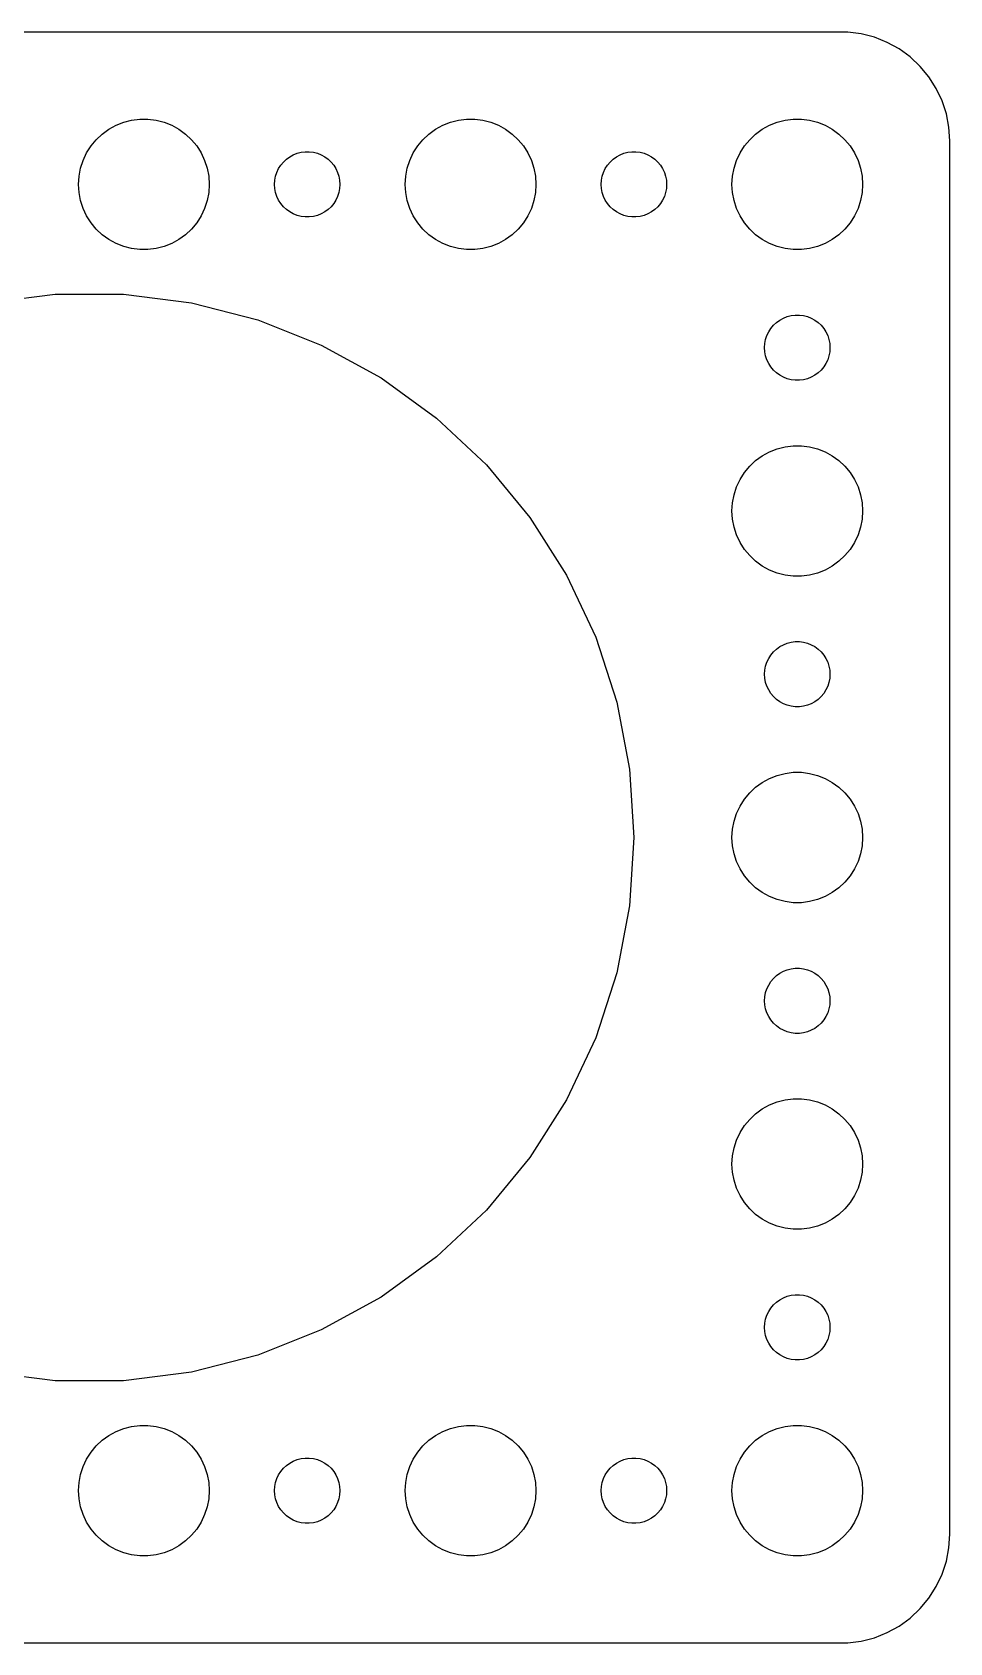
# Model space of a CAD drawing. Header units: metres. Extents: x -150 to 150, y -37 to 37.
# Drawn here: x 107.4 to 149.5, y -37 to 37 of the extents above; entities that cross this region are included whole.
import ezdxf

# ---------------------------------------------------------------- set-up
doc = ezdxf.new("R2010")
doc.units = ezdxf.units.M

msp = doc.modelspace()

# ---------------------------------------------------------------- linework, layer by layer
for p, q in [((144.814, 36.9901), (-144.814, 36.9901)), ((145.437, 36.9114), (144.814, 36.9901)), ((146.045, 36.7553), (145.437, 36.9114)), ((146.629, 36.5241), (146.045, 36.7553)), ((147.179, 36.2216), (146.629, 36.5241)), ((147.687, 35.8526), (147.179, 36.2216)), ((148.145, 35.4227), (147.687, 35.8526)), ((148.545, 34.9389), (148.145, 35.4227)), ((148.882, 34.4088), (148.545, 34.9389)), ((149.149, 33.8406), (148.882, 34.4088)), ((149.343, 33.2434), (149.149, 33.8406)), ((110.893, 32.533), (111.223, 32.7145)), ((111.223, 32.7145), (111.573, 32.8532)), ((111.573, 32.8532), (111.938, 32.9469)), ((111.938, 32.9469), (112.312, 32.9941)), ((112.312, 32.9941), (112.688, 32.9941)), ((112.688, 32.9941), (113.062, 32.9469)), ((113.062, 32.9469), (113.427, 32.8532)), ((113.427, 32.8532), (113.777, 32.7145)), ((113.777, 32.7145), (114.107, 32.533)), ((125.893, 32.533), (126.223, 32.7145)), ((126.223, 32.7145), (126.573, 32.8532)), ((126.573, 32.8532), (126.938, 32.9469)), ((126.938, 32.9469), (127.312, 32.9941)), ((127.312, 32.9941), (127.688, 32.9941)), ((127.688, 32.9941), (128.062, 32.9469)), ((128.062, 32.9469), (128.427, 32.8532)), ((128.427, 32.8532), (128.777, 32.7145)), ((128.777, 32.7145), (129.107, 32.533)), ((140.893, 32.533), (141.223, 32.7145)), ((141.223, 32.7145), (141.573, 32.8532)), ((141.573, 32.8532), (141.938, 32.9469)), ((141.938, 32.9469), (142.312, 32.9941)), ((142.312, 32.9941), (142.688, 32.9941)), ((142.688, 32.9941), (143.062, 32.9469)), ((143.062, 32.9469), (143.427, 32.8532)), ((143.427, 32.8532), (143.777, 32.7145)), ((143.777, 32.7145), (144.107, 32.533)), ((149.461, 32.6267), (149.343, 33.2434)), ((149.5, 32), (149.461, 32.6267)), ((110.073, 31.7634), (110.313, 32.0536)), ((110.313, 32.0536), (110.588, 32.3115)), ((110.588, 32.3115), (110.893, 32.533)), ((114.107, 32.533), (114.412, 32.3115)), ((114.412, 32.3115), (114.687, 32.0536)), ((114.687, 32.0536), (114.927, 31.7634)), ((125.073, 31.7634), (125.313, 32.0536)), ((125.313, 32.0536), (125.588, 32.3115)), ((125.588, 32.3115), (125.893, 32.533)), ((129.107, 32.533), (129.412, 32.3115)), ((129.412, 32.3115), (129.687, 32.0536)), ((129.687, 32.0536), (129.927, 31.7634)), ((140.073, 31.7634), (140.313, 32.0536)), ((140.313, 32.0536), (140.588, 32.3115)), ((140.588, 32.3115), (140.893, 32.533)), ((144.107, 32.533), (144.412, 32.3115)), ((144.412, 32.3115), (144.687, 32.0536)), ((144.687, 32.0536), (144.927, 31.7634)), ((149.5, -32), (149.5, 32)), ((109.594, 30.7461), (109.711, 31.1044)), ((109.711, 31.1044), (109.871, 31.4453)), ((109.871, 31.4453), (110.073, 31.7634)), ((114.927, 31.7634), (115.129, 31.4453)), ((115.129, 31.4453), (115.289, 31.1044)), ((115.289, 31.1044), (115.406, 30.7461)), ((118.907, 31.0268), (119.044, 31.1558)), ((119.044, 31.1558), (119.196, 31.2665)), ((119.196, 31.2665), (119.361, 31.3572)), ((119.361, 31.3572), (119.536, 31.4266)), ((119.536, 31.4266), (119.719, 31.4734)), ((119.719, 31.4734), (119.906, 31.497)), ((119.906, 31.497), (120.094, 31.497)), ((120.094, 31.497), (120.281, 31.4734)), ((120.281, 31.4734), (120.464, 31.4266)), ((120.464, 31.4266), (120.639, 31.3572)), ((120.639, 31.3572), (120.804, 31.2665)), ((120.804, 31.2665), (120.956, 31.1558)), ((120.956, 31.1558), (121.093, 31.0268)), ((124.594, 30.7461), (124.711, 31.1044)), ((124.711, 31.1044), (124.871, 31.4453)), ((124.871, 31.4453), (125.073, 31.7634)), ((129.927, 31.7634), (130.129, 31.4453)), ((130.129, 31.4453), (130.289, 31.1044)), ((130.289, 31.1044), (130.406, 30.7461)), ((133.907, 31.0268), (134.044, 31.1558)), ((134.044, 31.1558), (134.196, 31.2665)), ((134.196, 31.2665), (134.361, 31.3572)), ((134.361, 31.3572), (134.536, 31.4266)), ((134.536, 31.4266), (134.719, 31.4734)), ((134.719, 31.4734), (134.906, 31.497)), ((134.906, 31.497), (135.094, 31.497)), ((135.094, 31.497), (135.281, 31.4734)), ((135.281, 31.4734), (135.464, 31.4266)), ((135.464, 31.4266), (135.639, 31.3572)), ((135.639, 31.3572), (135.804, 31.2665)), ((135.804, 31.2665), (135.956, 31.1558)), ((135.956, 31.1558), (136.093, 31.0268)), ((139.594, 30.7461), (139.711, 31.1044)), ((139.711, 31.1044), (139.871, 31.4453)), ((139.871, 31.4453), (140.073, 31.7634)), ((144.927, 31.7634), (145.129, 31.4453)), ((145.129, 31.4453), (145.289, 31.1044)), ((145.289, 31.1044), (145.406, 30.7461)), ((109.5, 30), (109.524, 30.376)), ((109.524, 30.376), (109.594, 30.7461)), ((115.406, 30.7461), (115.476, 30.376)), ((115.476, 30.376), (115.5, 30)), ((118.512, 30.188), (118.547, 30.373)), ((118.547, 30.373), (118.605, 30.5522)), ((118.605, 30.5522), (118.686, 30.7226)), ((118.686, 30.7226), (118.786, 30.8817)), ((118.786, 30.8817), (118.907, 31.0268)), ((121.093, 31.0268), (121.214, 30.8817)), ((121.214, 30.8817), (121.314, 30.7226)), ((121.314, 30.7226), (121.395, 30.5522)), ((121.395, 30.5522), (121.453, 30.373)), ((121.453, 30.373), (121.488, 30.188)), ((124.5, 30), (124.524, 30.376)), ((124.524, 30.376), (124.594, 30.7461)), ((130.406, 30.7461), (130.476, 30.376)), ((130.476, 30.376), (130.5, 30)), ((133.512, 30.188), (133.547, 30.373)), ((133.547, 30.373), (133.605, 30.5522)), ((133.605, 30.5522), (133.686, 30.7226)), ((133.686, 30.7226), (133.786, 30.8817)), ((133.786, 30.8817), (133.907, 31.0268)), ((136.093, 31.0268), (136.214, 30.8817)), ((136.214, 30.8817), (136.314, 30.7226)), ((136.314, 30.7226), (136.395, 30.5522)), ((136.395, 30.5522), (136.453, 30.373)), ((136.453, 30.373), (136.488, 30.188)), ((139.5, 30), (139.524, 30.376)), ((139.524, 30.376), (139.594, 30.7461)), ((145.406, 30.7461), (145.476, 30.376)), ((145.476, 30.376), (145.5, 30)), ((109.524, 29.624), (109.5, 30)), ((109.594, 29.2539), (109.524, 29.624)), ((115.476, 29.624), (115.406, 29.2539)), ((115.5, 30), (115.476, 29.624)), ((118.5, 30), (118.512, 30.188)), ((118.512, 29.812), (118.5, 30)), ((118.547, 29.627), (118.512, 29.812)), ((118.605, 29.4478), (118.547, 29.627)), ((121.453, 29.627), (121.395, 29.4478)), ((121.488, 29.812), (121.453, 29.627)), ((121.488, 30.188), (121.5, 30)), ((121.5, 30), (121.488, 29.812)), ((124.524, 29.624), (124.5, 30)), ((124.594, 29.2539), (124.524, 29.624)), ((130.476, 29.624), (130.406, 29.2539)), ((130.5, 30), (130.476, 29.624)), ((133.5, 30), (133.512, 30.188)), ((133.512, 29.812), (133.5, 30)), ((133.547, 29.627), (133.512, 29.812)), ((133.605, 29.4478), (133.547, 29.627)), ((136.453, 29.627), (136.395, 29.4478)), ((136.488, 29.812), (136.453, 29.627)), ((136.488, 30.188), (136.5, 30)), ((136.5, 30), (136.488, 29.812)), ((139.524, 29.624), (139.5, 30)), ((139.594, 29.2539), (139.524, 29.624)), ((145.476, 29.624), (145.406, 29.2539)), ((145.5, 30), (145.476, 29.624)), ((109.711, 28.8956), (109.594, 29.2539)), ((109.871, 28.5547), (109.711, 28.8956)), ((115.289, 28.8956), (115.129, 28.5547)), ((115.406, 29.2539), (115.289, 28.8956)), ((118.686, 29.2774), (118.605, 29.4478)), ((118.786, 29.1183), (118.686, 29.2774)), ((118.907, 28.9732), (118.786, 29.1183)), ((119.044, 28.8442), (118.907, 28.9732)), ((121.093, 28.9732), (120.956, 28.8442)), ((121.214, 29.1183), (121.093, 28.9732)), ((121.314, 29.2774), (121.214, 29.1183)), ((121.395, 29.4478), (121.314, 29.2774)), ((124.711, 28.8956), (124.594, 29.2539)), ((124.871, 28.5547), (124.711, 28.8956)), ((130.289, 28.8956), (130.129, 28.5547)), ((130.406, 29.2539), (130.289, 28.8956)), ((133.686, 29.2774), (133.605, 29.4478)), ((133.786, 29.1183), (133.686, 29.2774)), ((133.907, 28.9732), (133.786, 29.1183)), ((134.044, 28.8442), (133.907, 28.9732)), ((136.093, 28.9732), (135.956, 28.8442)), ((136.214, 29.1183), (136.093, 28.9732)), ((136.314, 29.2774), (136.214, 29.1183)), ((136.395, 29.4478), (136.314, 29.2774)), ((139.711, 28.8956), (139.594, 29.2539)), ((139.871, 28.5547), (139.711, 28.8956)), ((145.289, 28.8956), (145.129, 28.5547)), ((145.406, 29.2539), (145.289, 28.8956)), ((110.073, 28.2366), (109.871, 28.5547)), ((110.313, 27.9464), (110.073, 28.2366)), ((114.927, 28.2366), (114.687, 27.9464)), ((115.129, 28.5547), (114.927, 28.2366)), ((119.196, 28.7335), (119.044, 28.8442)), ((119.361, 28.6427), (119.196, 28.7335)), ((119.536, 28.5734), (119.361, 28.6427)), ((119.719, 28.5266), (119.536, 28.5734)), ((119.906, 28.503), (119.719, 28.5266)), ((120.094, 28.503), (119.906, 28.503)), ((120.281, 28.5266), (120.094, 28.503)), ((120.464, 28.5734), (120.281, 28.5266)), ((120.639, 28.6427), (120.464, 28.5734)), ((120.804, 28.7335), (120.639, 28.6427)), ((120.956, 28.8442), (120.804, 28.7335)), ((125.073, 28.2366), (124.871, 28.5547)), ((125.313, 27.9464), (125.073, 28.2366)), ((129.927, 28.2366), (129.687, 27.9464)), ((130.129, 28.5547), (129.927, 28.2366)), ((134.196, 28.7335), (134.044, 28.8442)), ((134.361, 28.6427), (134.196, 28.7335)), ((134.536, 28.5734), (134.361, 28.6427)), ((134.719, 28.5266), (134.536, 28.5734)), ((134.906, 28.503), (134.719, 28.5266)), ((135.094, 28.503), (134.906, 28.503)), ((135.281, 28.5266), (135.094, 28.503)), ((135.464, 28.5734), (135.281, 28.5266)), ((135.639, 28.6427), (135.464, 28.5734)), ((135.804, 28.7335), (135.639, 28.6427)), ((135.956, 28.8442), (135.804, 28.7335)), ((140.073, 28.2366), (139.871, 28.5547)), ((140.313, 27.9464), (140.073, 28.2366)), ((144.927, 28.2366), (144.687, 27.9464)), ((145.129, 28.5547), (144.927, 28.2366)), ((110.588, 27.6884), (110.313, 27.9464)), ((110.893, 27.467), (110.588, 27.6884)), ((111.223, 27.2855), (110.893, 27.467)), ((114.107, 27.467), (113.777, 27.2855)), ((114.412, 27.6884), (114.107, 27.467)), ((114.687, 27.9464), (114.412, 27.6884)), ((125.588, 27.6884), (125.313, 27.9464)), ((125.893, 27.467), (125.588, 27.6884)), ((126.223, 27.2855), (125.893, 27.467)), ((129.107, 27.467), (128.777, 27.2855)), ((129.412, 27.6884), (129.107, 27.467)), ((129.687, 27.9464), (129.412, 27.6884)), ((140.588, 27.6884), (140.313, 27.9464)), ((140.893, 27.467), (140.588, 27.6884)), ((141.223, 27.2855), (140.893, 27.467)), ((144.107, 27.467), (143.777, 27.2855)), ((144.412, 27.6884), (144.107, 27.467)), ((144.687, 27.9464), (144.412, 27.6884)), ((111.573, 27.1468), (111.223, 27.2855)), ((111.938, 27.0531), (111.573, 27.1468)), ((112.312, 27.0059), (111.938, 27.0531)), ((112.688, 27.0059), (112.312, 27.0059)), ((113.062, 27.0531), (112.688, 27.0059)), ((113.427, 27.1468), (113.062, 27.0531)), ((113.777, 27.2855), (113.427, 27.1468)), ((126.573, 27.1468), (126.223, 27.2855)), ((126.938, 27.0531), (126.573, 27.1468)), ((127.312, 27.0059), (126.938, 27.0531)), ((127.688, 27.0059), (127.312, 27.0059)), ((128.062, 27.0531), (127.688, 27.0059)), ((128.427, 27.1468), (128.062, 27.0531)), ((128.777, 27.2855), (128.427, 27.1468)), ((141.573, 27.1468), (141.223, 27.2855)), ((141.938, 27.0531), (141.573, 27.1468)), ((142.312, 27.0059), (141.938, 27.0531)), ((142.688, 27.0059), (142.312, 27.0059)), ((143.062, 27.0531), (142.688, 27.0059)), ((143.427, 27.1468), (143.062, 27.0531)), ((143.777, 27.2855), (143.427, 27.1468)), ((105.315, 24.5572), (108.43, 24.9507)), ((108.43, 24.9507), (111.57, 24.9507)), ((111.57, 24.9507), (114.685, 24.5572)), ((114.685, 24.5572), (117.725, 23.7764)), ((117.725, 23.7764), (120.644, 22.6207)), ((141.544, 23.6558), (141.696, 23.7665)), ((141.696, 23.7665), (141.861, 23.8572)), ((141.861, 23.8572), (142.036, 23.9266)), ((142.036, 23.9266), (142.219, 23.9734)), ((142.219, 23.9734), (142.406, 23.997)), ((142.406, 23.997), (142.594, 23.997)), ((142.594, 23.997), (142.781, 23.9734)), ((142.781, 23.9734), (142.964, 23.9266)), ((142.964, 23.9266), (143.139, 23.8572)), ((143.139, 23.8572), (143.304, 23.7665)), ((143.304, 23.7665), (143.456, 23.6558)), ((141.047, 22.873), (141.105, 23.0522)), ((141.105, 23.0522), (141.186, 23.2226)), ((141.186, 23.2226), (141.286, 23.3817)), ((141.286, 23.3817), (141.407, 23.5268)), ((141.407, 23.5268), (141.544, 23.6558)), ((143.456, 23.6558), (143.593, 23.5268)), ((143.593, 23.5268), (143.714, 23.3817)), ((143.714, 23.3817), (143.814, 23.2226)), ((143.814, 23.2226), (143.895, 23.0522)), ((143.895, 23.0522), (143.953, 22.873)), ((120.644, 22.6207), (123.396, 21.1082)), ((141, 22.5), (141.012, 22.688)), ((141.012, 22.312), (141, 22.5)), ((141.012, 22.688), (141.047, 22.873)), ((141.047, 22.127), (141.012, 22.312)), ((143.953, 22.873), (143.988, 22.688)), ((143.988, 22.312), (143.953, 22.127)), ((143.988, 22.688), (144, 22.5)), ((144, 22.5), (143.988, 22.312)), ((141.105, 21.9478), (141.047, 22.127)), ((141.186, 21.7774), (141.105, 21.9478)), ((141.286, 21.6183), (141.186, 21.7774)), ((141.407, 21.4732), (141.286, 21.6183)), ((141.544, 21.3442), (141.407, 21.4732)), ((143.593, 21.4732), (143.456, 21.3442)), ((143.714, 21.6183), (143.593, 21.4732)), ((143.814, 21.7774), (143.714, 21.6183)), ((143.895, 21.9478), (143.814, 21.7774)), ((143.953, 22.127), (143.895, 21.9478)), ((123.396, 21.1082), (125.936, 19.2628)), ((141.696, 21.2335), (141.544, 21.3442)), ((141.861, 21.1427), (141.696, 21.2335)), ((142.036, 21.0734), (141.861, 21.1427)), ((142.219, 21.0266), (142.036, 21.0734)), ((142.406, 21.003), (142.219, 21.0266)), ((142.594, 21.003), (142.406, 21.003)), ((142.781, 21.0266), (142.594, 21.003)), ((142.964, 21.0734), (142.781, 21.0266)), ((143.139, 21.1427), (142.964, 21.0734)), ((143.304, 21.2335), (143.139, 21.1427)), ((143.456, 21.3442), (143.304, 21.2335)), ((125.936, 19.2628), (128.224, 17.1137)), ((141.223, 17.7145), (141.573, 17.8532)), ((141.573, 17.8532), (141.938, 17.9469)), ((141.938, 17.9469), (142.312, 17.9941)), ((142.312, 17.9941), (142.688, 17.9941)), ((142.688, 17.9941), (143.062, 17.9469)), ((143.062, 17.9469), (143.427, 17.8532)), ((143.427, 17.8532), (143.777, 17.7145)), ((128.224, 17.1137), (130.225, 14.6946)), ((140.073, 16.7634), (140.313, 17.0536)), ((140.313, 17.0536), (140.588, 17.3115)), ((140.588, 17.3115), (140.893, 17.533)), ((140.893, 17.533), (141.223, 17.7145)), ((143.777, 17.7145), (144.107, 17.533)), ((144.107, 17.533), (144.412, 17.3115)), ((144.412, 17.3115), (144.687, 17.0536)), ((144.687, 17.0536), (144.927, 16.7634)), ((139.711, 16.1044), (139.871, 16.4453)), ((139.871, 16.4453), (140.073, 16.7634)), ((144.927, 16.7634), (145.129, 16.4453)), ((145.129, 16.4453), (145.289, 16.1044)), ((139.524, 15.376), (139.594, 15.7461)), ((139.594, 15.7461), (139.711, 16.1044)), ((145.289, 16.1044), (145.406, 15.7461)), ((145.406, 15.7461), (145.476, 15.376)), ((139.5, 15), (139.524, 15.376)), ((139.524, 14.624), (139.5, 15)), ((145.476, 15.376), (145.5, 15)), ((145.5, 15), (145.476, 14.624)), ((130.225, 14.6946), (131.908, 12.0438)), ((139.594, 14.2539), (139.524, 14.624)), ((139.711, 13.8956), (139.594, 14.2539)), ((145.406, 14.2539), (145.289, 13.8956)), ((145.476, 14.624), (145.406, 14.2539)), ((139.871, 13.5547), (139.711, 13.8956)), ((140.073, 13.2366), (139.871, 13.5547)), ((145.129, 13.5547), (144.927, 13.2366)), ((145.289, 13.8956), (145.129, 13.5547)), ((140.313, 12.9464), (140.073, 13.2366)), ((140.588, 12.6884), (140.313, 12.9464)), ((140.893, 12.467), (140.588, 12.6884)), ((144.412, 12.6884), (144.107, 12.467)), ((144.687, 12.9464), (144.412, 12.6884)), ((144.927, 13.2366), (144.687, 12.9464)), ((131.908, 12.0438), (133.244, 9.20311)), ((141.223, 12.2855), (140.893, 12.467)), ((141.573, 12.1468), (141.223, 12.2855)), ((141.938, 12.0531), (141.573, 12.1468)), ((142.312, 12.0059), (141.938, 12.0531)), ((142.688, 12.0059), (142.312, 12.0059)), ((143.062, 12.0531), (142.688, 12.0059)), ((143.427, 12.1468), (143.062, 12.0531)), ((143.777, 12.2855), (143.427, 12.1468)), ((144.107, 12.467), (143.777, 12.2855)), ((133.244, 9.20311), (134.215, 6.21724)), ((141.861, 8.85724), (142.036, 8.92657)), ((142.036, 8.92657), (142.219, 8.97342)), ((142.219, 8.97342), (142.406, 8.99704)), ((142.406, 8.99704), (142.594, 8.99704)), ((142.594, 8.99704), (142.781, 8.97342)), ((142.781, 8.97342), (142.964, 8.92657)), ((142.964, 8.92657), (143.139, 8.85724)), ((141.105, 8.05219), (141.186, 8.22263)), ((141.186, 8.22263), (141.286, 8.38167)), ((141.286, 8.38167), (141.407, 8.52681)), ((141.407, 8.52681), (141.544, 8.65576)), ((141.544, 8.65576), (141.696, 8.76648)), ((141.696, 8.76648), (141.861, 8.85724)), ((143.139, 8.85724), (143.304, 8.76648)), ((143.304, 8.76648), (143.456, 8.65576)), ((143.456, 8.65576), (143.593, 8.52681)), ((143.593, 8.52681), (143.714, 8.38167)), ((143.714, 8.38167), (143.814, 8.22263)), ((143.814, 8.22263), (143.895, 8.05219)), ((141, 7.5), (141.012, 7.68799)), ((141.012, 7.312), (141, 7.5)), ((141.012, 7.68799), (141.047, 7.87303)), ((141.047, 7.87303), (141.105, 8.05219)), ((143.895, 8.05219), (143.953, 7.87303)), ((143.953, 7.87303), (143.988, 7.68799)), ((143.988, 7.68799), (144, 7.5)), ((144, 7.5), (143.988, 7.312)), ((141.047, 7.12695), (141.012, 7.312)), ((141.105, 6.9478), (141.047, 7.12695)), ((141.186, 6.77736), (141.105, 6.9478)), ((141.286, 6.61832), (141.186, 6.77736)), ((143.814, 6.77736), (143.714, 6.61832)), ((143.895, 6.9478), (143.814, 6.77736)), ((143.953, 7.12695), (143.895, 6.9478)), ((143.988, 7.312), (143.953, 7.12695)), ((134.215, 6.21724), (134.803, 3.13332)), ((141.407, 6.47318), (141.286, 6.61832)), ((141.544, 6.34422), (141.407, 6.47318)), ((141.696, 6.23351), (141.544, 6.34422)), ((141.861, 6.14275), (141.696, 6.23351)), ((142.036, 6.07341), (141.861, 6.14275)), ((142.219, 6.02657), (142.036, 6.07341)), ((142.406, 6.00294), (142.219, 6.02657)), ((142.594, 6.00294), (142.406, 6.00294)), ((142.781, 6.02657), (142.594, 6.00294)), ((142.964, 6.07341), (142.781, 6.02657)), ((143.139, 6.14275), (142.964, 6.07341)), ((143.304, 6.23351), (143.139, 6.14275)), ((143.456, 6.34422), (143.304, 6.23351)), ((143.593, 6.47318), (143.456, 6.34422)), ((143.714, 6.61832), (143.593, 6.47318)), ((134.803, 3.13332), (135, 0)), ((141.938, 2.94685), (142.312, 2.99408)), ((142.312, 2.99408), (142.688, 2.99408)), ((142.688, 2.99408), (143.062, 2.94685)), ((140.313, 2.05363), (140.588, 2.31154)), ((140.588, 2.31154), (140.893, 2.53297)), ((140.893, 2.53297), (141.223, 2.71448)), ((141.223, 2.71448), (141.573, 2.85316)), ((141.573, 2.85316), (141.938, 2.94685)), ((143.062, 2.94685), (143.427, 2.85316)), ((143.427, 2.85316), (143.777, 2.71448)), ((143.777, 2.71448), (144.107, 2.53297)), ((144.107, 2.53297), (144.412, 2.31154)), ((144.412, 2.31154), (144.687, 2.05363)), ((139.871, 1.44525), (140.073, 1.76335)), ((140.073, 1.76335), (140.313, 2.05363)), ((144.687, 2.05363), (144.927, 1.76335)), ((144.927, 1.76335), (145.129, 1.44525)), ((139.524, 0.37599), (139.594, 0.74606)), ((139.594, 0.74606), (139.711, 1.10437)), ((139.711, 1.10437), (139.871, 1.44525)), ((145.129, 1.44525), (145.289, 1.10437)), ((145.289, 1.10437), (145.406, 0.74606)), ((145.406, 0.74606), (145.476, 0.37599)), ((135, 0), (134.803, -3.13332)), ((139.5, 0), (139.524, 0.37599)), ((139.524, -0.37599), (139.5, 0)), ((145.476, 0.37599), (145.5, 0)), ((145.5, 0), (145.476, -0.37599)), ((139.594, -0.74606), (139.524, -0.37599)), ((145.476, -0.37599), (145.406, -0.74606)), ((139.711, -1.10437), (139.594, -0.74606)), ((139.871, -1.44525), (139.711, -1.10437)), ((140.073, -1.76335), (139.871, -1.44525)), ((145.129, -1.44525), (144.927, -1.76335)), ((145.289, -1.10437), (145.129, -1.44525)), ((145.406, -0.74606), (145.289, -1.10437)), ((140.313, -2.05363), (140.073, -1.76335)), ((140.588, -2.31154), (140.313, -2.05363)), ((144.687, -2.05363), (144.412, -2.31154)), ((144.927, -1.76335), (144.687, -2.05363)), ((140.893, -2.53297), (140.588, -2.31154)), ((141.223, -2.71448), (140.893, -2.53297)), ((141.573, -2.85316), (141.223, -2.71448)), ((141.938, -2.94685), (141.573, -2.85316)), ((142.312, -2.99408), (141.938, -2.94685)), ((143.062, -2.94685), (142.688, -2.99408)), ((143.427, -2.85316), (143.062, -2.94685)), ((143.777, -2.71448), (143.427, -2.85316)), ((144.107, -2.53297), (143.777, -2.71448)), ((144.412, -2.31154), (144.107, -2.53297)), ((134.803, -3.13332), (134.215, -6.21724)), ((142.688, -2.99408), (142.312, -2.99408)), ((134.215, -6.21724), (133.244, -9.20311)), ((141.186, -6.77736), (141.286, -6.61832)), ((141.286, -6.61832), (141.407, -6.47318)), ((141.407, -6.47318), (141.544, -6.34422)), ((141.544, -6.34422), (141.696, -6.23351)), ((141.696, -6.23351), (141.861, -6.14275)), ((141.861, -6.14275), (142.036, -6.07341)), ((142.036, -6.07341), (142.219, -6.02657)), ((142.219, -6.02657), (142.406, -6.00294)), ((142.406, -6.00294), (142.594, -6.00294)), ((142.594, -6.00294), (142.781, -6.02657)), ((142.781, -6.02657), (142.964, -6.07341)), ((142.964, -6.07341), (143.139, -6.14275)), ((143.139, -6.14275), (143.304, -6.23351)), ((143.304, -6.23351), (143.456, -6.34422)), ((143.456, -6.34422), (143.593, -6.47318)), ((143.593, -6.47318), (143.714, -6.61832)), ((143.714, -6.61832), (143.814, -6.77736)), ((141, -7.5), (141.012, -7.312)), ((141.012, -7.312), (141.047, -7.12695)), ((141.047, -7.12695), (141.105, -6.9478)), ((141.105, -6.9478), (141.186, -6.77736)), ((143.814, -6.77736), (143.895, -6.9478)), ((143.895, -6.9478), (143.953, -7.12695)), ((143.953, -7.12695), (143.988, -7.312)), ((143.988, -7.312), (144, -7.5)), ((141.012, -7.68799), (141, -7.5)), ((141.047, -7.87303), (141.012, -7.68799)), ((141.105, -8.05219), (141.047, -7.87303)), ((141.186, -8.22263), (141.105, -8.05219)), ((143.895, -8.05219), (143.814, -8.22263)), ((143.953, -7.87303), (143.895, -8.05219)), ((143.988, -7.68799), (143.953, -7.87303)), ((144, -7.5), (143.988, -7.68799)), ((141.286, -8.38167), (141.186, -8.22263)), ((141.407, -8.52681), (141.286, -8.38167)), ((141.544, -8.65576), (141.407, -8.52681)), ((141.696, -8.76648), (141.544, -8.65576)), ((141.861, -8.85724), (141.696, -8.76648)), ((142.036, -8.92657), (141.861, -8.85724)), ((143.139, -8.85724), (142.964, -8.92657)), ((143.304, -8.76648), (143.139, -8.85724)), ((143.456, -8.65576), (143.304, -8.76648)), ((143.593, -8.52681), (143.456, -8.65576)), ((143.714, -8.38167), (143.593, -8.52681)), ((143.814, -8.22263), (143.714, -8.38167)), ((133.244, -9.20311), (131.908, -12.0438)), ((142.219, -8.97342), (142.036, -8.92657)), ((142.406, -8.99704), (142.219, -8.97342)), ((142.594, -8.99704), (142.406, -8.99704)), ((142.781, -8.97342), (142.594, -8.99704)), ((142.964, -8.92657), (142.781, -8.97342)), ((131.908, -12.0438), (130.225, -14.6946)), ((140.588, -12.6884), (140.893, -12.467)), ((140.893, -12.467), (141.223, -12.2855)), ((141.223, -12.2855), (141.573, -12.1468)), ((141.573, -12.1468), (141.938, -12.0531)), ((141.938, -12.0531), (142.312, -12.0059)), ((142.312, -12.0059), (142.688, -12.0059)), ((142.688, -12.0059), (143.062, -12.0531)), ((143.062, -12.0531), (143.427, -12.1468)), ((143.427, -12.1468), (143.777, -12.2855)), ((143.777, -12.2855), (144.107, -12.467)), ((144.107, -12.467), (144.412, -12.6884)), ((139.871, -13.5547), (140.073, -13.2366)), ((140.073, -13.2366), (140.313, -12.9464)), ((140.313, -12.9464), (140.588, -12.6884)), ((144.412, -12.6884), (144.687, -12.9464)), ((144.687, -12.9464), (144.927, -13.2366)), ((144.927, -13.2366), (145.129, -13.5547)), ((139.594, -14.2539), (139.711, -13.8956)), ((139.711, -13.8956), (139.871, -13.5547)), ((145.129, -13.5547), (145.289, -13.8956)), ((145.289, -13.8956), (145.406, -14.2539)), ((130.225, -14.6946), (128.224, -17.1137)), ((139.5, -15), (139.524, -14.624)), ((139.524, -14.624), (139.594, -14.2539)), ((145.406, -14.2539), (145.476, -14.624)), ((145.476, -14.624), (145.5, -15)), ((139.524, -15.376), (139.5, -15)), ((139.594, -15.7461), (139.524, -15.376)), ((145.476, -15.376), (145.406, -15.7461)), ((145.5, -15), (145.476, -15.376)), ((139.711, -16.1044), (139.594, -15.7461)), ((139.871, -16.4453), (139.711, -16.1044)), ((145.289, -16.1044), (145.129, -16.4453)), ((145.406, -15.7461), (145.289, -16.1044)), ((140.073, -16.7634), (139.871, -16.4453)), ((140.313, -17.0536), (140.073, -16.7634)), ((144.927, -16.7634), (144.687, -17.0536)), ((145.129, -16.4453), (144.927, -16.7634)), ((128.224, -17.1137), (125.936, -19.2628)), ((140.588, -17.3115), (140.313, -17.0536)), ((140.893, -17.533), (140.588, -17.3115)), ((141.223, -17.7145), (140.893, -17.533)), ((141.573, -17.8532), (141.223, -17.7145)), ((143.777, -17.7145), (143.427, -17.8532)), ((144.107, -17.533), (143.777, -17.7145)), ((144.412, -17.3115), (144.107, -17.533)), ((144.687, -17.0536), (144.412, -17.3115)), ((141.938, -17.9469), (141.573, -17.8532)), ((142.312, -17.9941), (141.938, -17.9469)), ((142.688, -17.9941), (142.312, -17.9941)), ((143.062, -17.9469), (142.688, -17.9941)), ((143.427, -17.8532), (143.062, -17.9469)), ((125.936, -19.2628), (123.396, -21.1082)), ((123.396, -21.1082), (120.644, -22.6207)), ((141.407, -21.4732), (141.544, -21.3442)), ((141.544, -21.3442), (141.696, -21.2335)), ((141.696, -21.2335), (141.861, -21.1427)), ((141.861, -21.1427), (142.036, -21.0734)), ((142.036, -21.0734), (142.219, -21.0266)), ((142.219, -21.0266), (142.406, -21.003)), ((142.406, -21.003), (142.594, -21.003)), ((142.594, -21.003), (142.781, -21.0266)), ((142.781, -21.0266), (142.964, -21.0734)), ((142.964, -21.0734), (143.139, -21.1427)), ((143.139, -21.1427), (143.304, -21.2335)), ((143.304, -21.2335), (143.456, -21.3442)), ((143.456, -21.3442), (143.593, -21.4732)), ((141.012, -22.312), (141.047, -22.127)), ((141.047, -22.127), (141.105, -21.9478)), ((141.105, -21.9478), (141.186, -21.7774)), ((141.186, -21.7774), (141.286, -21.6183)), ((141.286, -21.6183), (141.407, -21.4732)), ((143.593, -21.4732), (143.714, -21.6183)), ((143.714, -21.6183), (143.814, -21.7774)), ((143.814, -21.7774), (143.895, -21.9478)), ((143.895, -21.9478), (143.953, -22.127)), ((143.953, -22.127), (143.988, -22.312)), ((120.644, -22.6207), (117.725, -23.7764)), ((141, -22.5), (141.012, -22.312)), ((141.012, -22.688), (141, -22.5)), ((141.047, -22.873), (141.012, -22.688)), ((141.105, -23.0522), (141.047, -22.873)), ((143.953, -22.873), (143.895, -23.0522)), ((143.988, -22.688), (143.953, -22.873)), ((143.988, -22.312), (144, -22.5)), ((144, -22.5), (143.988, -22.688)), ((141.186, -23.2226), (141.105, -23.0522)), ((141.286, -23.3817), (141.186, -23.2226)), ((141.407, -23.5268), (141.286, -23.3817)), ((141.544, -23.6558), (141.407, -23.5268)), ((141.696, -23.7665), (141.544, -23.6558)), ((143.456, -23.6558), (143.304, -23.7665)), ((143.593, -23.5268), (143.456, -23.6558)), ((143.714, -23.3817), (143.593, -23.5268)), ((143.814, -23.2226), (143.714, -23.3817)), ((143.895, -23.0522), (143.814, -23.2226)), ((117.725, -23.7764), (114.685, -24.5572)), ((141.861, -23.8572), (141.696, -23.7665)), ((142.036, -23.9266), (141.861, -23.8572)), ((142.219, -23.9734), (142.036, -23.9266)), ((142.406, -23.997), (142.219, -23.9734)), ((142.594, -23.997), (142.406, -23.997)), ((142.781, -23.9734), (142.594, -23.997)), ((142.964, -23.9266), (142.781, -23.9734)), ((143.139, -23.8572), (142.964, -23.9266)), ((143.304, -23.7665), (143.139, -23.8572)), ((108.43, -24.9507), (105.315, -24.5572)), ((111.57, -24.9507), (108.43, -24.9507)), ((114.685, -24.5572), (111.57, -24.9507)), ((110.893, -27.467), (111.223, -27.2855)), ((111.223, -27.2855), (111.573, -27.1468)), ((111.573, -27.1468), (111.938, -27.0531)), ((111.938, -27.0531), (112.312, -27.0059)), ((112.312, -27.0059), (112.688, -27.0059)), ((112.688, -27.0059), (113.062, -27.0531)), ((113.062, -27.0531), (113.427, -27.1468)), ((113.427, -27.1468), (113.777, -27.2855)), ((113.777, -27.2855), (114.107, -27.467)), ((125.893, -27.467), (126.223, -27.2855)), ((126.223, -27.2855), (126.573, -27.1468)), ((126.573, -27.1468), (126.938, -27.0531)), ((126.938, -27.0531), (127.312, -27.0059)), ((127.312, -27.0059), (127.688, -27.0059)), ((127.688, -27.0059), (128.062, -27.0531)), ((128.062, -27.0531), (128.427, -27.1468)), ((128.427, -27.1468), (128.777, -27.2855)), ((128.777, -27.2855), (129.107, -27.467)), ((140.893, -27.467), (141.223, -27.2855)), ((141.223, -27.2855), (141.573, -27.1468)), ((141.573, -27.1468), (141.938, -27.0531)), ((141.938, -27.0531), (142.312, -27.0059)), ((142.312, -27.0059), (142.688, -27.0059)), ((142.688, -27.0059), (143.062, -27.0531)), ((143.062, -27.0531), (143.427, -27.1468)), ((143.427, -27.1468), (143.777, -27.2855)), ((143.777, -27.2855), (144.107, -27.467)), ((110.073, -28.2366), (110.313, -27.9464)), ((110.313, -27.9464), (110.588, -27.6884)), ((110.588, -27.6884), (110.893, -27.467)), ((114.107, -27.467), (114.412, -27.6884)), ((114.412, -27.6884), (114.687, -27.9464)), ((114.687, -27.9464), (114.927, -28.2366)), ((125.073, -28.2366), (125.313, -27.9464)), ((125.313, -27.9464), (125.588, -27.6884)), ((125.588, -27.6884), (125.893, -27.467)), ((129.107, -27.467), (129.412, -27.6884)), ((129.412, -27.6884), (129.687, -27.9464)), ((129.687, -27.9464), (129.927, -28.2366)), ((140.073, -28.2366), (140.313, -27.9464)), ((140.313, -27.9464), (140.588, -27.6884)), ((140.588, -27.6884), (140.893, -27.467)), ((144.107, -27.467), (144.412, -27.6884)), ((144.412, -27.6884), (144.687, -27.9464)), ((144.687, -27.9464), (144.927, -28.2366)), ((109.711, -28.8956), (109.871, -28.5547)), ((109.871, -28.5547), (110.073, -28.2366)), ((114.927, -28.2366), (115.129, -28.5547)), ((115.129, -28.5547), (115.289, -28.8956)), ((118.907, -28.9732), (119.044, -28.8442)), ((119.044, -28.8442), (119.196, -28.7335)), ((119.196, -28.7335), (119.361, -28.6427)), ((119.361, -28.6427), (119.536, -28.5734)), ((119.536, -28.5734), (119.719, -28.5266)), ((119.719, -28.5266), (119.906, -28.503)), ((119.906, -28.503), (120.094, -28.503)), ((120.094, -28.503), (120.281, -28.5266)), ((120.281, -28.5266), (120.464, -28.5734)), ((120.464, -28.5734), (120.639, -28.6427)), ((120.639, -28.6427), (120.804, -28.7335)), ((120.804, -28.7335), (120.956, -28.8442)), ((120.956, -28.8442), (121.093, -28.9732)), ((124.711, -28.8956), (124.871, -28.5547)), ((124.871, -28.5547), (125.073, -28.2366)), ((129.927, -28.2366), (130.129, -28.5547)), ((130.129, -28.5547), (130.289, -28.8956)), ((133.907, -28.9732), (134.044, -28.8442)), ((134.044, -28.8442), (134.196, -28.7335)), ((134.196, -28.7335), (134.361, -28.6427)), ((134.361, -28.6427), (134.536, -28.5734)), ((134.536, -28.5734), (134.719, -28.5266)), ((134.719, -28.5266), (134.906, -28.503)), ((134.906, -28.503), (135.094, -28.503)), ((135.094, -28.503), (135.281, -28.5266)), ((135.281, -28.5266), (135.464, -28.5734)), ((135.464, -28.5734), (135.639, -28.6427)), ((135.639, -28.6427), (135.804, -28.7335)), ((135.804, -28.7335), (135.956, -28.8442)), ((135.956, -28.8442), (136.093, -28.9732)), ((139.711, -28.8956), (139.871, -28.5547)), ((139.871, -28.5547), (140.073, -28.2366)), ((144.927, -28.2366), (145.129, -28.5547)), ((145.129, -28.5547), (145.289, -28.8956)), ((109.524, -29.624), (109.594, -29.2539)), ((109.594, -29.2539), (109.711, -28.8956)), ((115.289, -28.8956), (115.406, -29.2539)), ((115.406, -29.2539), (115.476, -29.624)), ((118.547, -29.627), (118.605, -29.4478)), ((118.605, -29.4478), (118.686, -29.2774)), ((118.686, -29.2774), (118.786, -29.1183)), ((118.786, -29.1183), (118.907, -28.9732)), ((121.093, -28.9732), (121.214, -29.1183)), ((121.214, -29.1183), (121.314, -29.2774)), ((121.314, -29.2774), (121.395, -29.4478)), ((121.395, -29.4478), (121.453, -29.627)), ((124.524, -29.624), (124.594, -29.2539)), ((124.594, -29.2539), (124.711, -28.8956)), ((130.289, -28.8956), (130.406, -29.2539)), ((130.406, -29.2539), (130.476, -29.624)), ((133.547, -29.627), (133.605, -29.4478)), ((133.605, -29.4478), (133.686, -29.2774)), ((133.686, -29.2774), (133.786, -29.1183)), ((133.786, -29.1183), (133.907, -28.9732)), ((136.093, -28.9732), (136.214, -29.1183)), ((136.214, -29.1183), (136.314, -29.2774)), ((136.314, -29.2774), (136.395, -29.4478)), ((136.395, -29.4478), (136.453, -29.627)), ((139.524, -29.624), (139.594, -29.2539)), ((139.594, -29.2539), (139.711, -28.8956)), ((145.289, -28.8956), (145.406, -29.2539)), ((145.406, -29.2539), (145.476, -29.624)), ((109.5, -30), (109.524, -29.624)), ((109.524, -30.376), (109.5, -30)), ((115.476, -29.624), (115.5, -30)), ((115.5, -30), (115.476, -30.376)), ((118.5, -30), (118.512, -29.812)), ((118.512, -30.188), (118.5, -30)), ((118.512, -29.812), (118.547, -29.627)), ((118.547, -30.373), (118.512, -30.188)), ((121.453, -29.627), (121.488, -29.812)), ((121.488, -30.188), (121.453, -30.373)), ((121.488, -29.812), (121.5, -30)), ((121.5, -30), (121.488, -30.188)), ((124.5, -30), (124.524, -29.624)), ((124.524, -30.376), (124.5, -30)), ((130.476, -29.624), (130.5, -30)), ((130.5, -30), (130.476, -30.376)), ((133.5, -30), (133.512, -29.812)), ((133.512, -30.188), (133.5, -30)), ((133.512, -29.812), (133.547, -29.627)), ((133.547, -30.373), (133.512, -30.188)), ((136.453, -29.627), (136.488, -29.812)), ((136.488, -30.188), (136.453, -30.373)), ((136.488, -29.812), (136.5, -30)), ((136.5, -30), (136.488, -30.188)), ((139.5, -30), (139.524, -29.624)), ((139.524, -30.376), (139.5, -30)), ((145.476, -29.624), (145.5, -30)), ((145.5, -30), (145.476, -30.376)), ((109.594, -30.7461), (109.524, -30.376)), ((109.711, -31.1044), (109.594, -30.7461)), ((115.406, -30.7461), (115.289, -31.1044)), ((115.476, -30.376), (115.406, -30.7461)), ((118.605, -30.5522), (118.547, -30.373)), ((118.686, -30.7226), (118.605, -30.5522)), ((118.786, -30.8817), (118.686, -30.7226)), ((118.907, -31.0268), (118.786, -30.8817)), ((119.044, -31.1558), (118.907, -31.0268)), ((121.093, -31.0268), (120.956, -31.1558)), ((121.214, -30.8817), (121.093, -31.0268)), ((121.314, -30.7226), (121.214, -30.8817)), ((121.395, -30.5522), (121.314, -30.7226)), ((121.453, -30.373), (121.395, -30.5522)), ((124.594, -30.7461), (124.524, -30.376)), ((124.711, -31.1044), (124.594, -30.7461)), ((130.406, -30.7461), (130.289, -31.1044)), ((130.476, -30.376), (130.406, -30.7461)), ((133.605, -30.5522), (133.547, -30.373)), ((133.686, -30.7226), (133.605, -30.5522)), ((133.786, -30.8817), (133.686, -30.7226)), ((133.907, -31.0268), (133.786, -30.8817)), ((134.044, -31.1558), (133.907, -31.0268)), ((136.093, -31.0268), (135.956, -31.1558)), ((136.214, -30.8817), (136.093, -31.0268)), ((136.314, -30.7226), (136.214, -30.8817)), ((136.395, -30.5522), (136.314, -30.7226)), ((136.453, -30.373), (136.395, -30.5522)), ((139.594, -30.7461), (139.524, -30.376)), ((139.711, -31.1044), (139.594, -30.7461)), ((145.406, -30.7461), (145.289, -31.1044)), ((145.476, -30.376), (145.406, -30.7461)), ((109.871, -31.4453), (109.711, -31.1044)), ((110.073, -31.7634), (109.871, -31.4453)), ((110.313, -32.0536), (110.073, -31.7634)), ((114.927, -31.7634), (114.687, -32.0536)), ((115.129, -31.4453), (114.927, -31.7634)), ((115.289, -31.1044), (115.129, -31.4453)), ((119.196, -31.2665), (119.044, -31.1558)), ((119.361, -31.3572), (119.196, -31.2665)), ((119.536, -31.4266), (119.361, -31.3572)), ((119.719, -31.4734), (119.536, -31.4266)), ((119.906, -31.497), (119.719, -31.4734)), ((120.094, -31.497), (119.906, -31.497)), ((120.281, -31.4734), (120.094, -31.497)), ((120.464, -31.4266), (120.281, -31.4734)), ((120.639, -31.3572), (120.464, -31.4266)), ((120.804, -31.2665), (120.639, -31.3572)), ((120.956, -31.1558), (120.804, -31.2665)), ((124.871, -31.4453), (124.711, -31.1044)), ((125.073, -31.7634), (124.871, -31.4453)), ((125.313, -32.0536), (125.073, -31.7634)), ((129.927, -31.7634), (129.687, -32.0536)), ((130.129, -31.4453), (129.927, -31.7634)), ((130.289, -31.1044), (130.129, -31.4453)), ((134.196, -31.2665), (134.044, -31.1558)), ((134.361, -31.3572), (134.196, -31.2665)), ((134.536, -31.4266), (134.361, -31.3572)), ((134.719, -31.4734), (134.536, -31.4266)), ((134.906, -31.497), (134.719, -31.4734)), ((135.094, -31.497), (134.906, -31.497)), ((135.281, -31.4734), (135.094, -31.497)), ((135.464, -31.4266), (135.281, -31.4734)), ((135.639, -31.3572), (135.464, -31.4266)), ((135.804, -31.2665), (135.639, -31.3572)), ((135.956, -31.1558), (135.804, -31.2665)), ((139.871, -31.4453), (139.711, -31.1044)), ((140.073, -31.7634), (139.871, -31.4453)), ((140.313, -32.0536), (140.073, -31.7634)), ((144.927, -31.7634), (144.687, -32.0536)), ((145.129, -31.4453), (144.927, -31.7634)), ((145.289, -31.1044), (145.129, -31.4453)), ((110.588, -32.3115), (110.313, -32.0536)), ((110.893, -32.533), (110.588, -32.3115)), ((111.223, -32.7145), (110.893, -32.533)), ((114.107, -32.533), (113.777, -32.7145)), ((114.412, -32.3115), (114.107, -32.533)), ((114.687, -32.0536), (114.412, -32.3115)), ((125.588, -32.3115), (125.313, -32.0536)), ((125.893, -32.533), (125.588, -32.3115)), ((126.223, -32.7145), (125.893, -32.533)), ((129.107, -32.533), (128.777, -32.7145)), ((129.412, -32.3115), (129.107, -32.533)), ((129.687, -32.0536), (129.412, -32.3115)), ((140.588, -32.3115), (140.313, -32.0536)), ((140.893, -32.533), (140.588, -32.3115)), ((141.223, -32.7145), (140.893, -32.533)), ((144.107, -32.533), (143.777, -32.7145)), ((144.412, -32.3115), (144.107, -32.533)), ((144.687, -32.0536), (144.412, -32.3115)), ((149.461, -32.6267), (149.5, -32)), ((111.573, -32.8532), (111.223, -32.7145)), ((111.938, -32.9469), (111.573, -32.8532)), ((112.312, -32.9941), (111.938, -32.9469)), ((112.688, -32.9941), (112.312, -32.9941)), ((113.062, -32.9469), (112.688, -32.9941)), ((113.427, -32.8532), (113.062, -32.9469)), ((113.777, -32.7145), (113.427, -32.8532)), ((126.573, -32.8532), (126.223, -32.7145)), ((126.938, -32.9469), (126.573, -32.8532)), ((127.312, -32.9941), (126.938, -32.9469)), ((127.688, -32.9941), (127.312, -32.9941)), ((128.062, -32.9469), (127.688, -32.9941)), ((128.427, -32.8532), (128.062, -32.9469)), ((128.777, -32.7145), (128.427, -32.8532)), ((141.573, -32.8532), (141.223, -32.7145)), ((141.938, -32.9469), (141.573, -32.8532)), ((142.312, -32.9941), (141.938, -32.9469)), ((142.688, -32.9941), (142.312, -32.9941)), ((143.062, -32.9469), (142.688, -32.9941)), ((143.427, -32.8532), (143.062, -32.9469)), ((143.777, -32.7145), (143.427, -32.8532)), ((149.149, -33.8406), (149.343, -33.2434)), ((149.343, -33.2434), (149.461, -32.6267)), ((148.882, -34.4088), (149.149, -33.8406)), ((148.545, -34.9389), (148.882, -34.4088)), ((147.687, -35.8526), (148.145, -35.4227)), ((148.145, -35.4227), (148.545, -34.9389)), ((146.629, -36.5241), (147.179, -36.2216)), ((147.179, -36.2216), (147.687, -35.8526)), ((-144.814, -36.9901), (144.814, -36.9901)), ((144.814, -36.9901), (145.437, -36.9114)), ((145.437, -36.9114), (146.045, -36.7553)), ((146.045, -36.7553), (146.629, -36.5241))]:
    msp.add_line(p, q)

doc.saveas('drawing.dxf')
